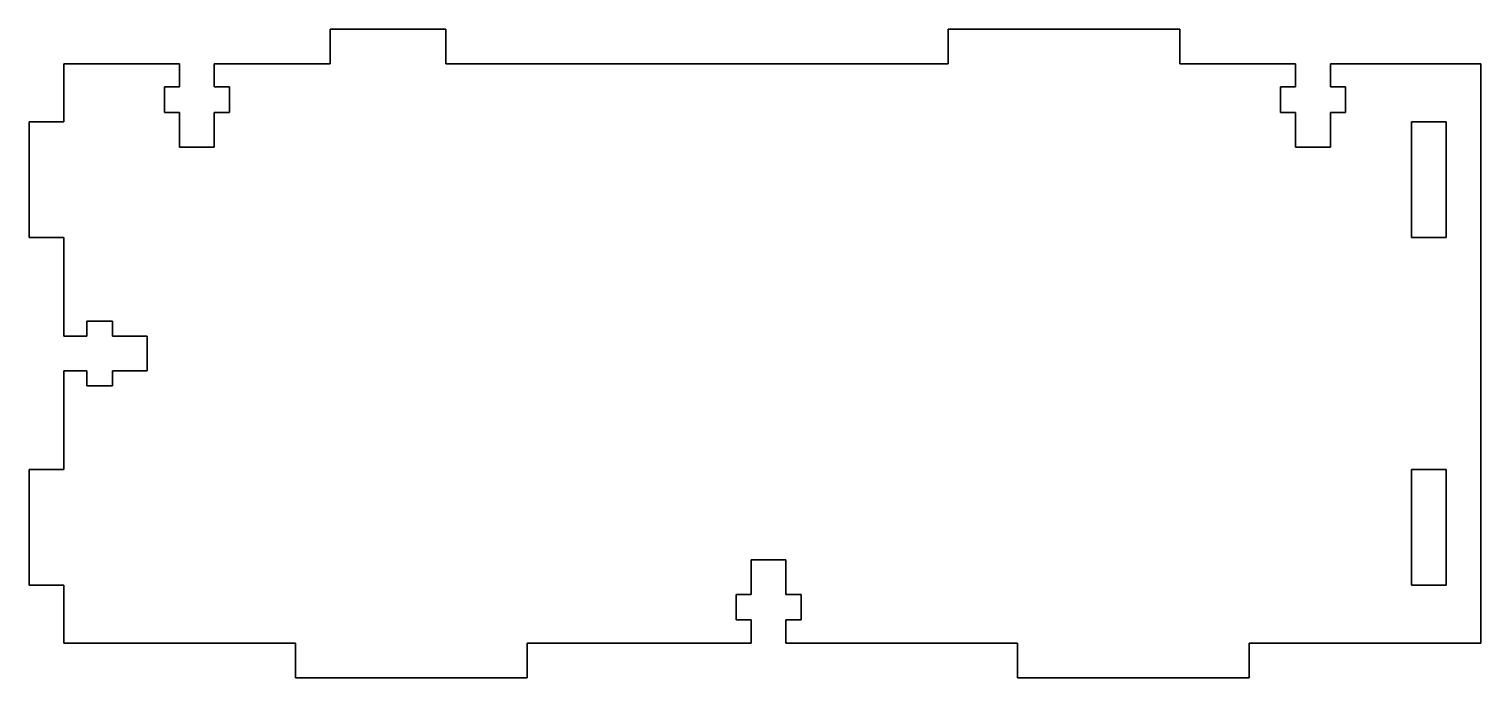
# Model space of a CAD drawing. Header units: inches. Extents: x 387 to 513, y 172 to 228.
import ezdxf

# ---------------------------------------------------------------- set-up
doc = ezdxf.new("R2010")
doc.units = ezdxf.units.IN
doc.header["$MEASUREMENT"] = 0
doc.layers.add('Laag 1', color=7, linetype='Continuous')

# ---------------------------------------------------------------- blocks, each defined once
blk = doc.blocks.new('block 3')
at = {"layer": 'Laag 1', "color": 5, "lineweight": 35, "true_color": 0x0000ff}
for points in [[(423.29, 227.85), (413.29, 227.85)], [(413.29, 227.85), (413.29, 224.85)], [(423.29, 224.85), (423.29, 227.85)], [(486.64, 227.85), (466.64, 227.85)], [(466.64, 227.85), (466.64, 224.85)], [(486.64, 224.85), (486.64, 227.85)], [(400.29, 224.85), (390.29, 224.85)], [(390.29, 224.85), (390.29, 219.85)], [(400.29, 222.85), (400.29, 224.85)], [(413.29, 224.85), (403.29, 224.85)], [(403.29, 224.85), (403.29, 222.85)], [(466.64, 224.85), (423.29, 224.85)], [(496.64, 224.85), (486.64, 224.85)], [(496.64, 222.85), (496.64, 224.85)], [(512.64, 224.85), (499.64, 224.85)], [(499.64, 224.85), (499.64, 222.85)], [(512.64, 174.85), (512.64, 224.85)], [(398.99, 220.65), (398.99, 222.85)], [(398.99, 222.85), (400.29, 222.85)], [(403.29, 222.85), (404.59, 222.85)], [(404.59, 222.85), (404.59, 220.65)], [(495.34, 220.65), (495.34, 222.85)], [(495.34, 222.85), (496.64, 222.85)], [(499.64, 222.85), (500.94, 222.85)], [(500.94, 222.85), (500.94, 220.65)], [(400.29, 220.65), (398.99, 220.65)], [(400.29, 217.65), (400.29, 220.65)], [(404.59, 220.65), (403.29, 220.65)], [(403.29, 220.65), (403.29, 217.65)], [(496.64, 220.65), (495.34, 220.65)], [(496.64, 217.65), (496.64, 220.65)], [(500.94, 220.65), (499.64, 220.65)], [(499.64, 220.65), (499.64, 217.65)], [(390.29, 219.85), (387.29, 219.85)], [(387.29, 219.85), (387.29, 209.85)], [(506.64, 209.85), (506.64, 219.85)], [(506.64, 219.85), (509.64, 219.85)], [(509.64, 219.85), (509.64, 209.85)], [(403.29, 217.65), (400.29, 217.65)], [(499.64, 217.65), (496.64, 217.65)], [(387.29, 209.85), (390.29, 209.85)], [(390.29, 209.85), (390.29, 201.35)], [(509.64, 209.85), (506.64, 209.85)], [(392.29, 201.35), (392.29, 202.65)], [(392.29, 202.65), (394.49, 202.65)], [(394.49, 202.65), (394.49, 201.35)], [(390.29, 201.35), (392.29, 201.35)], [(394.49, 201.35), (397.49, 201.35)], [(397.49, 201.35), (397.49, 198.35)], [(392.29, 198.35), (390.29, 198.35)], [(390.29, 198.35), (390.29, 189.85)], [(392.29, 197.05), (392.29, 198.35)], [(397.49, 198.35), (394.49, 198.35)], [(394.49, 198.35), (394.49, 197.05)], [(394.49, 197.05), (392.29, 197.05)], [(390.29, 189.85), (387.29, 189.85)], [(387.29, 189.85), (387.29, 179.85)], [(506.64, 179.85), (506.64, 189.85)], [(506.64, 189.85), (509.64, 189.85)], [(509.64, 189.85), (509.64, 179.85)], [(449.64, 179.05), (449.64, 182.05)], [(449.64, 182.05), (452.64, 182.05)], [(452.64, 182.05), (452.64, 179.05)], [(387.29, 179.85), (390.29, 179.85)], [(390.29, 179.85), (390.29, 174.85)], [(509.64, 179.85), (506.64, 179.85)], [(448.34, 176.85), (448.34, 179.05)], [(448.34, 179.05), (449.64, 179.05)], [(452.64, 179.05), (453.94, 179.05)], [(453.94, 179.05), (453.94, 176.85)], [(449.64, 176.85), (448.34, 176.85)], [(449.64, 174.85), (449.64, 176.85)], [(453.94, 176.85), (452.64, 176.85)], [(452.64, 176.85), (452.64, 174.85)], [(390.29, 174.85), (410.29, 174.85)], [(410.29, 174.85), (410.29, 171.85)], [(430.29, 174.85), (449.64, 174.85)], [(430.29, 171.85), (430.29, 174.85)], [(452.64, 174.85), (472.64, 174.85)], [(472.64, 174.85), (472.64, 171.85)], [(492.64, 171.85), (492.64, 174.85)], [(492.64, 174.85), (512.64, 174.85)], [(410.29, 171.85), (430.29, 171.85)], [(472.64, 171.85), (492.64, 171.85)]]:
    blk.add_lwpolyline(points, dxfattribs=at)

msp = doc.modelspace()

# ---------------------------------------------------------------- block references
at = {"layer": 'Laag 1'}
msp.add_blockref('block 3', (0, 0), dxfattribs=at)

doc.saveas('drawing.dxf')
